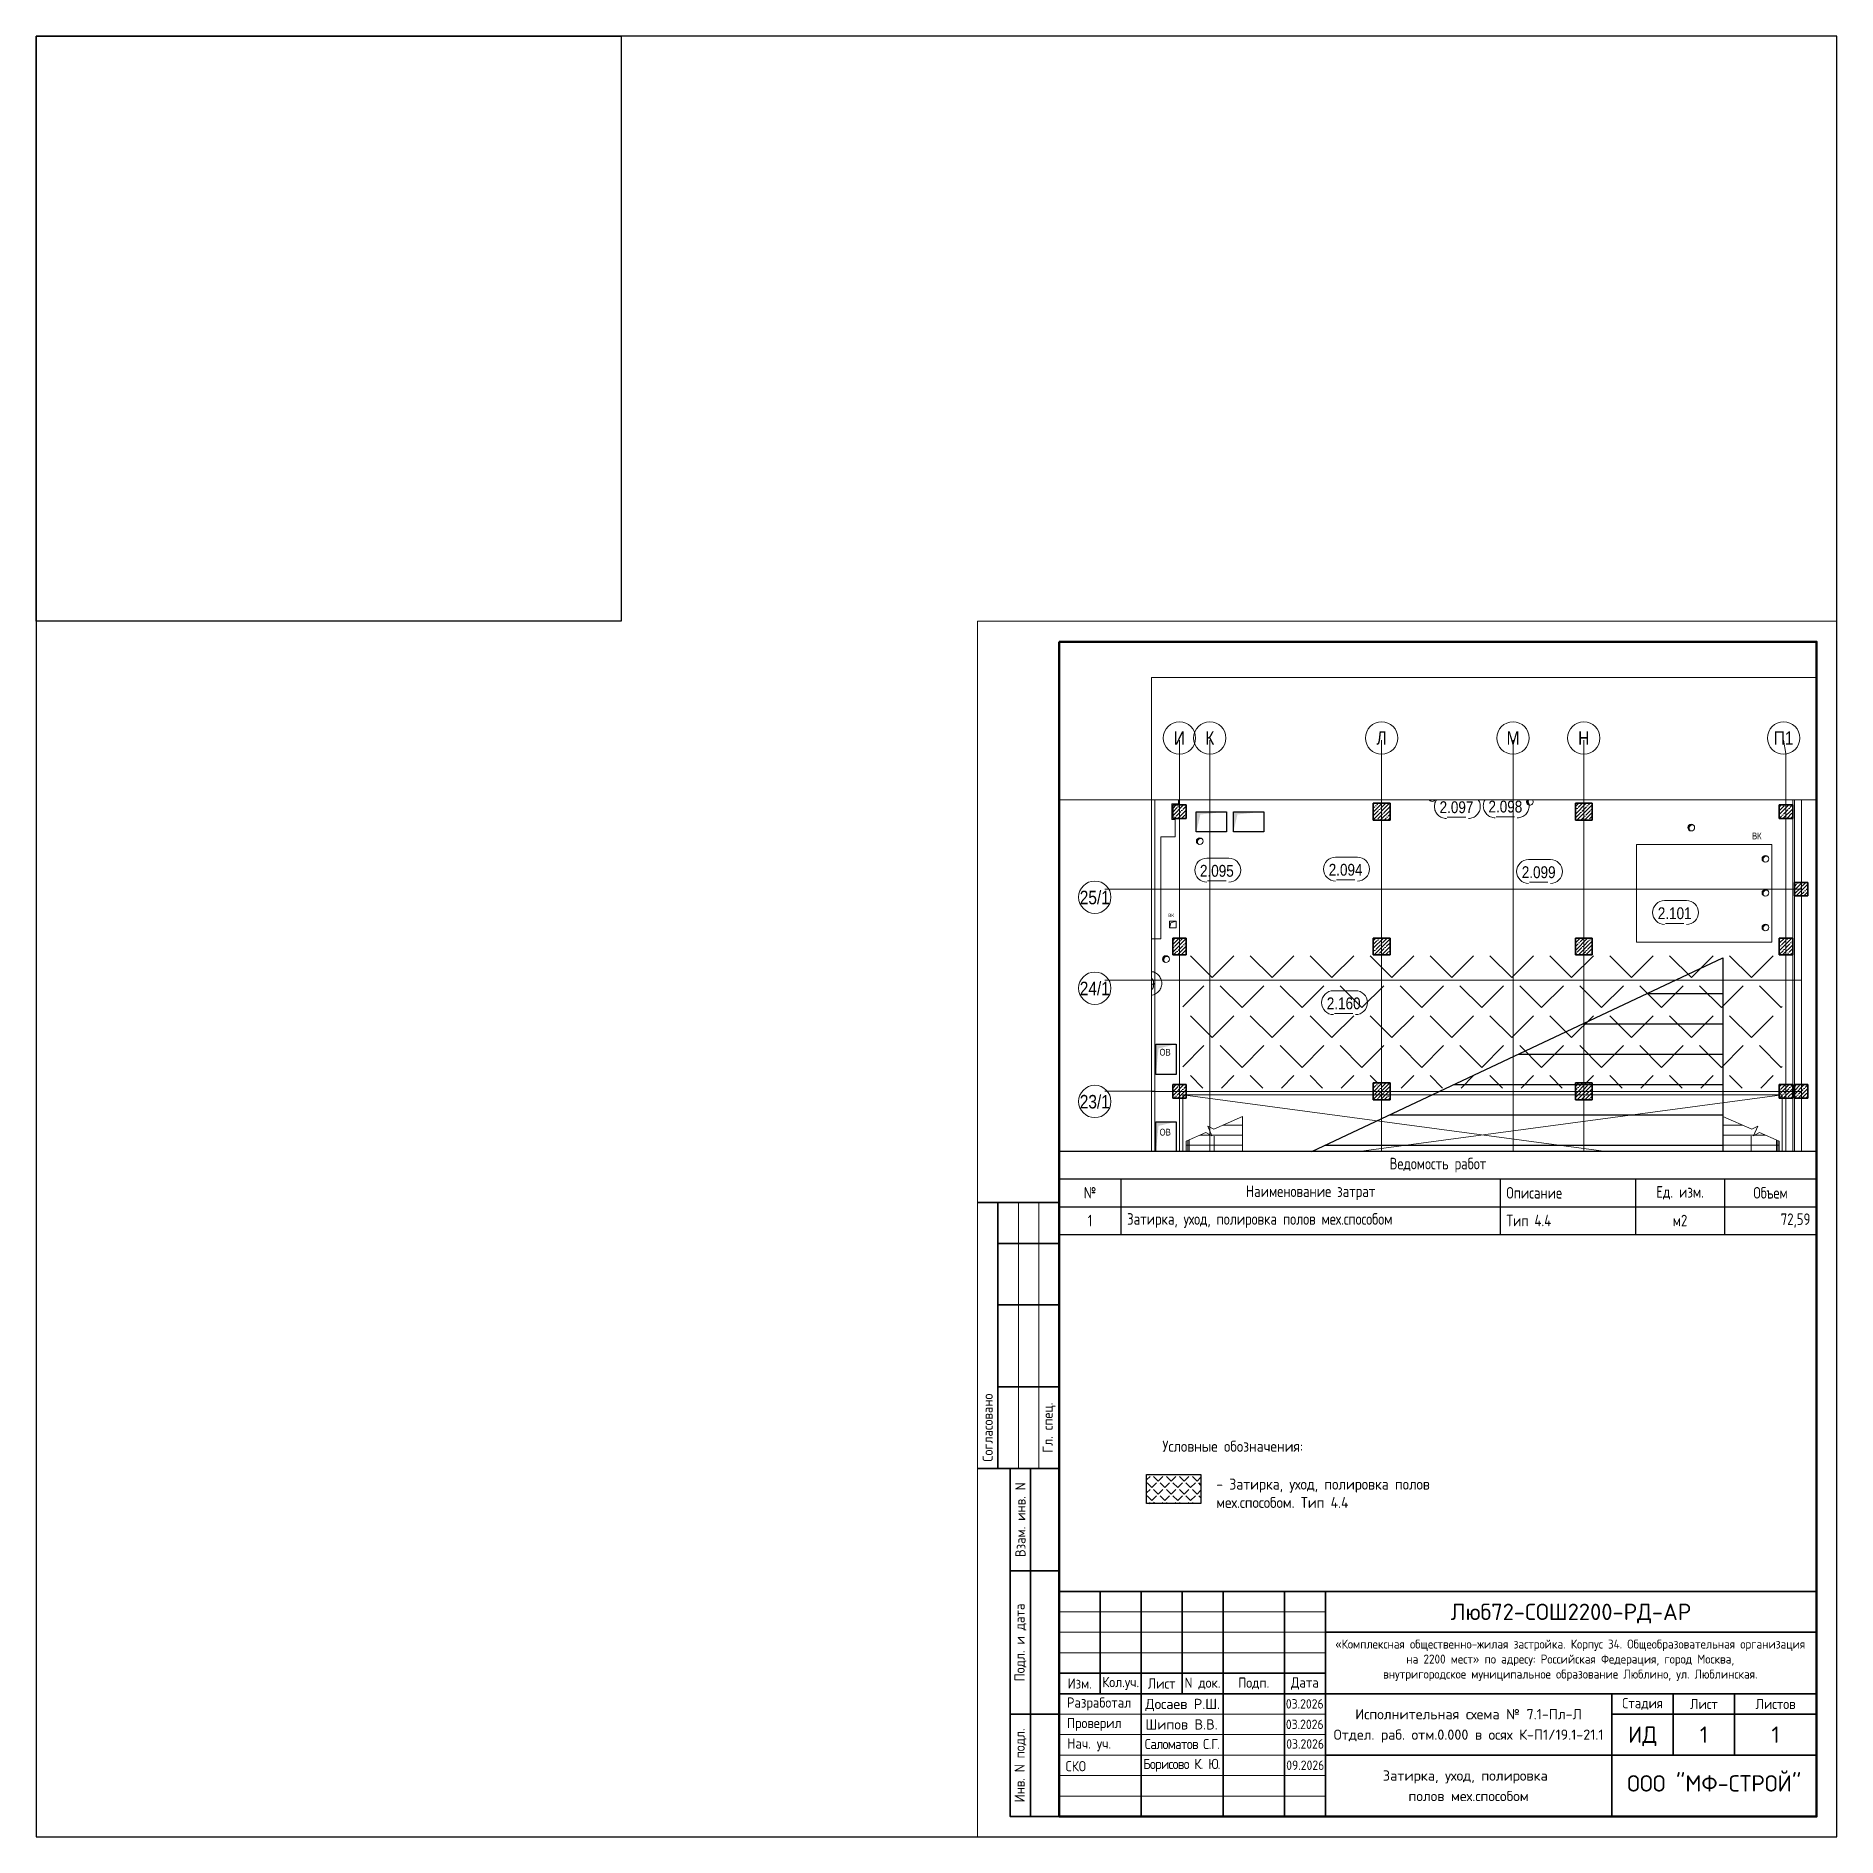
# Paper-space layout '7.1-Шл4.4' of a CAD drawing. Header units: millimetres. Extents: x -143 to 297, y 0 to 440.
# The model-space entities are those that its viewports show. They can reach past a viewport. Long polylines and large blocks are cut down to what shows.
import ezdxf
from ezdxf.enums import TextEntityAlignment as Align

# ---------------------------------------------------------------- set-up
doc = ezdxf.new("R2010")
doc.units = ezdxf.units.MM
for name, pattern in [('( Hidden )', [0.375, 0.25, -0.125]), ('CENTER2', [28.575, 19.05, -3.175, 3.175, -3.175]), ('DASHED', [19.05, 12.7, -6.35]), ('HIDDEN2', [4.7625, 3.175, -1.5875])]:
    doc.linetypes.add(name, pattern=pattern)
for name, color, linetype in [('3)пол', 250, 'Continuous'), ('5.2) СКБ 7.1', 5, 'Continuous'), ('ЛК_Открытая', 250, 'Continuous'), ('Условные обозначения', 250, 'Continuous')]:
    doc.layers.add(name, color=color, linetype=linetype)
for name, color, linetype, lineweight in [('АР_Area', 250, 'Continuous', 5), ('АР_Колонны', 250, 'Continuous', 30), ('АР_Стены ЖБ', 250, 'Continuous', 35), ('АР_Ф_ЛК', 250, 'Continuous', 5), ('АР_Штриховка', 250, 'Continuous', 0), ('ВК_Шахты', 250, 'Continuous', 9), ('ОВ_Шахты', 250, 'Continuous', 5), ('ОВ_Шахты_блок 4.1', 250, 'Continuous', 25), ('потолок _тип 1.1', 250, 'Continuous', 25), ('РД_Оси_100', 250, 'Continuous', 0)]:
    doc.layers.add(name, color=color, linetype=linetype, lineweight=lineweight)
doc.layers.add('АР_Делит', color=250, linetype='Continuous', lineweight=0, plot=False)
doc.styles.get("Standard").update_dxf_attribs({"font": 'arial.ttf'})
doc.styles.add('style1', font='ARIALN.TTF')
doc.styles.add('ккк', font='isocpeur.ttf', dxfattribs={"width": 0.85, "oblique": 15})
doc.styles.add('СПДС', font='isocpeur.ttf', dxfattribs={"width": 0.9})
pattern_1 = [(45, (-74007.1, 311187.15), (-112.2532, 112.2532), []), (45, (-73894.85, 311187.15), (-112.2532, 112.2532), [198.4375, -39.6875, 0, -39.6875])]

# ---------------------------------------------------------------- blocks, each defined once
blk = doc.blocks.new('*U134')
at = {"color": 4}
blk.add_lwpolyline([(-220, -220), (220, -220), (220, 220), (-220, 220)], close=True, dxfattribs=at)
at = {"color": 3}
blk.add_lwpolyline([(-220, 220), (-77, 220), (-77, 77), (-220, 77)], close=True, dxfattribs=at)
blk = doc.blocks.new('*U135')
at = {"color": 0, "linetype": 'ByBlock', "lineweight": -2, "transparency": 16777216}
blk.add_blockref('*U134', (0, 0), dxfattribs=at)
blk = doc.blocks.new('*U898')
at = {"lineweight": 0}
blk.add_lwpolyline([(-205, -5), (5, -5), (5, 292), (-205, 292)], close=True, dxfattribs=at)
at = {"color": 0, "linetype": 'Continuous', "lineweight": 50}
blk.add_lwpolyline([(-185, 287), (0, 287), (0, 0), (-185, 0)], close=True, dxfattribs=at)
at = {"lineweight": 35}
for points in [[(-185, 150), (-205, 150)], [(-200, 85), (-200, 150)], [(-185, 140), (-200, 140)], [(-185, 125), (-200, 125)], [(-185, 105), (-200, 105)], [(-185, 85), (-205, 85)], [(-185, 85), (-197, 85), (-197, 0), (-185, 0)], [(-192, 0), (-192, 85)], [(-185, 60), (-197, 60)], [(-175, 55), (-175, 30)], [(-165, 55), (-165, 0)], [(-155, 55), (-155, 30)], [(-145, 55), (-145, 0)], [(-130, 55), (-130, 0)], [(-120, 55), (-120, 0)], [(-120, 45), (0, 45)], [(-185, 35), (-120, 35)], [(-185, 30), (0, 30)], [(-50, 30), (-50, 0)], [(-35, 30), (-35, 15)], [(-20, 30), (-20, 15)], [(-185, 25), (-197, 25)], [(-50, 25), (0, 25)], [(-120, 15), (0, 15)]]:
    blk.add_lwpolyline(points, dxfattribs=at)
at = {"lineweight": 18}
for points in [[(-195, 85), (-195, 150)], [(-190, 85), (-190, 150)], [(-185, 50), (-120, 50)], [(-185, 45), (-120, 45)], [(-185, 40), (-120, 40)], [(-185, 25), (-120, 25)], [(-185, 20), (-120, 20)], [(-185, 15), (-120, 15)], [(-185, 10), (-120, 10)], [(-185, 5), (-120, 5)]]:
    blk.add_lwpolyline(points, dxfattribs=at)
at = {"lineweight": 35}
blk.add_lwpolyline([(-185, 0), (0, 0), (0, 55), (-185, 55)], close=True, dxfattribs=at)
at = {"lineweight": 0}
blk.add_lwpolyline([(0, -5), (5, -5), (5, 0)], dxfattribs=at)
at = {"lineweight": -2, "char_height": 2.5, "attachment_point": 5, "rotation": 90, "style": 'СПДС'}
for s, insert, width in [('Согласовано', (-202.5, 95), 19.9913), ('Гл. спец.', (-187.5, 95), 19.9913), ('Взам. инв. N', (-194.5, 72.5), 24.9913), ('Подл. и дата', (-194.5, 42.5), 34.9913), ('Инв. N подл.', (-194.5, 12.5), 24.9913)]:
    blk.add_mtext(s, dxfattribs=dict(at, insert=insert, width=width))
at = {"insert": (-119.31, 43.23), "char_height": 2.2, "attachment_point": 1, "style": 'СПДС'}
blk.add_mtext_dynamic_manual_height_columns('\\pxqc;«Комплексная общественно-жилая застройка. Корпус 34. Общеобразовательная организация на 2200 мест» по адресу: Российская Федерация, город Москва, \\Pвнутригородское муниципальное образование Люблино, ул. Люблинская.', width=118.2929, gutter_width=0, heights=[12.75], dxfattribs=at)
at = {"lineweight": -2, "char_height": 2.5, "style": 'СПДС'}
for s, insert, width, attachment_point in [('Изм.', (-180, 32.5), 10, 5), ('Кол.уч.', (-170, 32.5), 10, 5), ('Лист', (-160, 32.5), 10, 5), ('N док.', (-150, 32.5), 10, 5), ('Подп.', (-137.5, 32.5), 15, 5), ('Дата', (-125, 32.5), 10, 5), ('Разработал', (-183.15, 27.5), 17.9525, 4), ('Стадия', (-42.5, 27.5), 15, 5), ('Лист', (-27.5, 27.5), 15, 5), ('Листов', (-10, 27.5), 20, 5), ('Проверил', (-183.15, 22.5), 17.9525, 4), ('Нач. уч.', (-183.06, 17.5), 17.9525, 4), ('{\\T0.9;Саломатов С.Г.}', (-164.11, 17.71), 18.7696, 4), ('СКО', (-183.46, 12.29), 17.9525, 4), ('{\\T0.9;Борисово К. Ю.}', (-164.51, 12.5), 18.7696, 4)]:
    blk.add_mtext(s, dxfattribs=dict(at, insert=insert, width=width, attachment_point=attachment_point))
at = {"style": 'СПДС'}
for tag, height, p in [('ШИФР_ПРОЕКТА', 4, (-60, 50)), ('НАИМЕНОВАНИЕ_ОБЪЕКТА', 2.5, (-85, 25)), ('СТАДИЯ', 4, (-42.5, 20)), ('ЛИСТ_первый', 4, (-27.5, 20)), ('ЛИСТОВ', 4, (-10, 20)), ('НАИМЕНОВАНИЕ_ОБЪЕКТА2', 2.5, (-85, 20)), ('НАИМЕНОВАНИЕ_ЧЕРТЕЖА1', 2.5, (-85, 10)), ('ОРГАНИЗАЦИЯ_РАЗРАБОТЧИК1', 4, (-25, 8.09)), ('НАИМЕНОВАНИЕ_ЧЕРТЕЖА2', 2.5, (-85, 5))]:
    blk.add_attdef(tag, text='', height=height, dxfattribs=at).set_placement(p, align=Align.MIDDLE_CENTER)
for tag, p in [('РАЗРАБОТЧИК', (-163.97, 27.5)), ('РУК.ГРУППЫ', (-163.97, 22.5))]:
    blk.add_attdef(tag, text='', height=2.5, dxfattribs=at).set_placement(p, align=Align.MIDDLE_LEFT)
at = {"style": 'СПДС', "width": 0.9}
for tag, p in [('ДАТА1', (-129.65, 26.37)), ('ДАТА2', (-129.65, 21.37)), ('ДАТА3', (-129.56, 16.58)), ('ДАТА4', (-129.56, 11.38))]:
    blk.add_attdef(tag, p, '', height=2.3, dxfattribs=at)
blk = doc.blocks.new('*U136')
at = {"color": 4}
blk.add_lwpolyline([(-220, -220), (220, -220), (220, 220), (-220, 220)], close=True, dxfattribs=at)
at = {"color": 3}
blk.add_lwpolyline([(-220, 220), (-77, 220), (-77, 77), (-220, 77)], close=True, dxfattribs=at)
blk = doc.blocks.new('*U137')
at = {"color": 0, "linetype": 'ByBlock', "lineweight": -2, "transparency": 16777216}
blk.add_blockref('*U136', (0, 0), dxfattribs=at)
blk = doc.blocks.new('*T144')
at = {"linetype": 'ByBlock', "lineweight": -2, "transparency": 16777216}
for p, q in [((0, 0), (185, 0)), ((0, 0), (0, -20.29)), ((185, 0), (185, -20.29)), ((0, -6.76), (185, -6.76)), ((15.06, -6.76), (15.06, -20.29)), ((107.73, -6.76), (107.73, -20.29)), ((140.77, -6.76), (140.77, -20.29)), ((162.53, -6.76), (162.53, -20.29)), ((0, -13.53), (185, -13.53)), ((0, -20.29), (185, -20.29))]:
    blk.add_line(p, q, dxfattribs=at)
at = {"color": 0, "transparency": 16777216, "char_height": 2.8222}
for s, insert, width, attachment_point in [('{\\fГОСТ тип А|b1|i0|c0;Ведомость работ', (92.5, -3.38), 182, 5), ('{\\fГОСТ тип А|b1|i0|c0;№', (7.53, -10.14), 12.0572, 5), ('{\\fГОСТ тип А|b1|i0|c0;Наименование затрат', (61.39, -10.14), 89.6683, 5), ('{\\fГОСТ тип А|b1|i0|c0;Описание', (109.23, -10.14), 30.0489, 4), ('{\\fГОСТ тип А|b1|i0|c0;Ед. изм.', (151.65, -10.14), 18.76, 5), ('{\\fГОСТ тип А|b1|i0|c0;Объем', (173.77, -10.14), 19.4656, 5), ('{\\fГОСТ тип А|b1|i0|c0;1', (7.53, -16.91), 12.0572, 5), ('{\\fГОСТ тип А|b1|i0|c0;Затирка, уход, полировка полов мех.способом', (16.56, -16.91), 89.6683, 4), ('{\\fГОСТ тип А|b1|i0|c0;Тип 4.4', (109.23, -16.91), 30.0489, 4), ('{\\fГОСТ тип А|b1|i0|c0;м2', (151.65, -16.91), 18.76, 5), ('{\\fГОСТ тип А|b1|i0|c0;72,59', (183.5, -16.91), 19.4656, 6)]:
    blk.add_mtext(s, dxfattribs=dict(at, insert=insert, width=width, attachment_point=attachment_point))
blk = doc.blocks.new('отв диаметр 200')
at = {"layer": 'потолок _тип 1.1', "lineweight": 50}
h = blk.add_hatch(color=256, dxfattribs=at)
h.dxf.hatch_style = 1
h.paths.add_polyline_path([(46605, 91477, 0.325574), (46674, 91382, -0.823355), (46769, 91554, 0.63706)])
at = {"layer": 'ВК_Шахты'}
blk.add_circle((46705, 91477), 100, dxfattribs=at)
blk.add_arc((46739, 91458), 100, 72.1356, 230.0016, dxfattribs=at)
blk = doc.blocks.new('ЛК_открытая 1 эт 1500')
at = {"layer": 'АР_Ф_ЛК', "color": 5, "lineweight": 0}
for p, q in [((-920, 0), (-920, 2654)), ((-920, 2400), (-343, 2400)), ((-920, 2100), (338, 2100)), ((-920, 1800), (750, 1800)), ((665, 0), (665, 1956)), ((705, 0), (705, 1938)), ((750, 0), (750, 1918)), ((-920, 1500), (750, 1500)), ((-920, 1200), (750, 1200)), ((-920, 900), (750, 900)), ((-920, 600), (750, 600)), ((-920, 300), (750, 300)), ((-920, 0), (750, 0))]:
    blk.add_line(p, q, dxfattribs=at)
blk.add_lwpolyline([(750, 1918), (162, 2177), (-16, 2085), (111, 2371), (-67, 2278), (-920, 2654)], dxfattribs=at)
at = {"layer": 'АР_Ф_ЛК', "lineweight": 0}
blk.add_lwpolyline([(-85, 2071, 0, 150, 0), (-85, 1604, 0, 0, 0), (-85, 0, 0, 0, 0)], format="xyseb", dxfattribs=at)
blk = doc.blocks.new('otv')
at = {"linetype": 'Continuous'}
blk.add_lwpolyline([(0, -1), (0, 0), (1, 0), (1, -1)], close=True, dxfattribs=at)
blk.add_solid([(0, -1), (0, 0), (0.135, -0.137), (1, 0)], dxfattribs=at)
blk = doc.blocks.new('A-iden')
at = {"linetype": 'Continuous', "lineweight": 5}
blk.add_circle((0, -4), 3, dxfattribs=at)
at = {"color": 0, "linetype": 'Continuous', "lineweight": 20, "style": 'ккк', "width": 0.85}
blk.add_attdef('ID', text='', height=8, dxfattribs=at).set_placement((0.31, -3.85), align=Align.MIDDLE_CENTER)
blk = doc.blocks.new('оси_рен')
at = {"layer": 'РД_Оси_100', "color": 251, "linetype": 'CENTER2', "true_color": 0x636466}
for p, q in [((1223252.916, 222320.175), (1223252.916, 227414.666)), ((1233152.916, 222320.175), (1233152.916, 227414.666)), ((1235252.916, 222320.175), (1235252.916, 227414.666)), ((1223252.916, 135558.25), (1223252.916, 223268.25)), ((1233152.916, 190733.254), (1233152.916, 223383.079)), ((1235252.916, 190733.254), (1235252.916, 223213.25)), ((1189697.958, 207313.25), (1241712.916, 207313.25)), ((1241712.916, 204613.25), (1189697.958, 204613.25)), ((1189697.958, 201313.25), (1241712.916, 201313.25))]:
    blk.add_line(p, q, dxfattribs=at)
for points in [[(1224152.916, 222320.175), (1224152.916, 227414.666)], [(1229252.916, 227414.666), (1229252.916, 222320.175)], [(1241182.916, 227414.666), (1241252.916, 227014.666), (1241252.916, 222320.175)], [(1224152.916, 135913.25), (1224152.916, 223268.25)], [(1229252.916, 223268.25), (1229252.916, 190733.254)], [(1241252.916, 223213.25), (1241252.916, 181613.25)], [(1241712.916, 190813.25), (1241712.916, 223213.25)]]:
    blk.add_lwpolyline(points, dxfattribs=at)
at = {"layer": 'РД_Оси_100', "color": 251, "true_color": 0x636466}
ref = blk.add_blockref('A-iden', (1223252.916, 228114.666), dxfattribs=dict(at, xscale=160, yscale=160))
ref.add_attrib('ID', 'И', dxfattribs={"layer": '0', "linetype": 'Continuous', "height": 400, "style": 'style1'}).set_placement((1223252.916, 227474.666), align=Align.MIDDLE)
ref = blk.add_blockref('A-iden', (1224152.916, 228114.666), dxfattribs=dict(at, xscale=160, yscale=160))
ref.add_attrib('ID', 'К', dxfattribs={"layer": '0', "linetype": 'Continuous', "height": 400, "style": 'style1'}).set_placement((1224152.916, 227474.666), align=Align.MIDDLE)
ref = blk.add_blockref('A-iden', (1229252.916, 228114.666), dxfattribs=dict(at, xscale=160, yscale=160))
ref.add_attrib('ID', 'Л', dxfattribs={"layer": '0', "linetype": 'Continuous', "height": 400, "style": 'style1'}).set_placement((1229252.916, 227474.666), align=Align.MIDDLE)
ref = blk.add_blockref('A-iden', (1233152.916, 228114.666), dxfattribs=dict(at, xscale=160, yscale=160))
ref.add_attrib('ID', 'М', dxfattribs={"layer": '0', "linetype": 'Continuous', "height": 400, "style": 'style1'}).set_placement((1233152.916, 227474.666), align=Align.MIDDLE)
ref = blk.add_blockref('A-iden', (1235252.916, 228114.666), dxfattribs=dict(at, xscale=160, yscale=160))
ref.add_attrib('ID', 'Н', dxfattribs={"layer": '0', "linetype": 'Continuous', "height": 400, "style": 'style1'}).set_placement((1235252.916, 227474.666), align=Align.MIDDLE)
ref = blk.add_blockref('A-iden', (1241182.916, 228114.666), dxfattribs=dict(at, xscale=160, yscale=160))
ref.add_attrib('ID', 'П1', dxfattribs={"layer": '0', "linetype": 'Continuous', "height": 400, "style": 'style1'}).set_placement((1241182.916, 227474.666), align=Align.MIDDLE)
ref = blk.add_blockref('A-iden', (1189397.958, 207713.25), dxfattribs=dict(at, xscale=160, yscale=160))
ref.add_attrib('ID', '25/1', dxfattribs={"layer": '0', "linetype": 'Continuous', "height": 400, "style": 'style1'}).set_placement((1189397.958, 207073.25), align=Align.MIDDLE)
ref = blk.add_blockref('A-iden', (1189397.958, 205013.25), dxfattribs=dict(at, xscale=160, yscale=160))
ref.add_attrib('ID', '24/1', dxfattribs={"layer": '0', "linetype": 'Continuous', "height": 400, "style": 'style1'}).set_placement((1189397.958, 204373.25), align=Align.MIDDLE)
ref = blk.add_blockref('A-iden', (1189397.958, 201652.398), dxfattribs=dict(at, xscale=160, yscale=160))
ref.add_attrib('ID', '23/1', dxfattribs={"layer": '0', "linetype": 'Continuous', "height": 400, "style": 'style1'}).set_placement((1189397.958, 201012.398), align=Align.MIDDLE)
blk = doc.blocks.new('MOK-МаркаПом_овал_ареал')
for p, q in [((-2.99, 3.76), (3.52, 3.76)), ((-2.75, -3), (2.75, -3))]:
    blk.add_line(p, q)
for centre, radius, start, end in [((-2.99, 0.21), 3.55, 90, 270), ((-7.41, 0), 7.16, 0, 0.001), ((3.52, 0.21), 3.55, 270, 90)]:
    blk.add_arc(centre, radius, start, end)
at = {"color": 0, "style": 'style1'}
blk.add_attdef('АР-ПОМЕЩЕНИЕ:НОМЕР', text='', height=3, dxfattribs=at).set_placement((0.26, 0), align=Align.MIDDLE)

msp = doc.modelspace()

# ---------------------------------------------------------------- hatches: boundary and pattern name
at = {"layer": '5.2) СКБ 7.1'}
h = msp.add_hatch(dxfattribs=at)
h.set_pattern_fill('ANGLE', color=5, scale=180, angle=45)
h.set_pattern_definition([(45, (0, 0), (-889.0454, 889.0454), [914.4, -342.9]), (135, (0, 0), (-889.0454, -889.0454), [914.4, -342.9])])
h.paths.add_polyline_path([(45370, 247076.987), (45370, 247826.988), (45280, 247826.988), (45280, 247976.991), (39730, 247976.99), (39730, 247826.988), (39230, 247826.988), (39230, 247976.99), (33730, 247976.989), (33730, 247826.988), (33230, 247826.988), (33230, 247976.989), (27680, 247976.988), (27680, 247826.988), (27580, 247826.988), (27580, 243976.988), (27680, 243976.988), (27680, 243876.988), (33230, 243876.988), (33230, 244026.987), (33730, 244026.987), (33730, 243876.988), (36129.998, 243876.988), (36829.998, 243876.988), (39230, 243876.988), (39230, 244026.987), (39730, 244026.987), (39730, 243876.988), (45280, 243876.988), (45280, 243976.988), (45370, 243976.988), (45370, 245976.987)])
at = {"layer": 'АР_Штриховка', "linetype": 'Continuous'}
h = msp.add_hatch(dxfattribs=at)
h.set_pattern_fill('ANSI35', color=256, scale=25, style=0)
h.set_pattern_definition(pattern_1)
h.paths.add_polyline_path([(27280, 251876.988), (27680, 251876.988), (27680, 252276.988), (27280, 252276.988)], flags=0)
h = msp.add_hatch(dxfattribs=at)
h.set_pattern_fill('ANSI35', color=256, scale=25, style=0)
h.set_pattern_definition(pattern_1)
h.paths.add_polyline_path([(33230, 251826.988), (33730, 251826.988), (33730, 252326.988), (33230, 252326.988)], flags=0)
h = msp.add_hatch(dxfattribs=at)
h.set_pattern_fill('ANSI35', color=256, scale=25, style=0)
h.set_pattern_definition(pattern_1)
h.paths.add_polyline_path([(39230, 251826.988), (39730, 251826.988), (39730, 252326.988), (39230, 252326.988)], flags=0)
h = msp.add_hatch(dxfattribs=at)
h.set_pattern_fill('ANSI35', color=256, scale=25, style=0)
h.set_pattern_definition(pattern_1)
h.paths.add_polyline_path([(45280, 251876.988), (45680, 251876.988), (45680, 252276.988), (45280, 252276.988)], flags=0)
h = msp.add_hatch(dxfattribs=at)
h.set_pattern_fill('ANSI35', color=256, scale=25, style=0)
h.set_pattern_definition(pattern_1)
h.paths.add_polyline_path([(45730.15, 249576.988), (46130.15, 249576.988), (46130.15, 249976.988), (45730.15, 249976.988)], flags=0)
h = msp.add_hatch(dxfattribs=at)
h.set_pattern_fill('ANSI35', color=256, scale=25, style=0)
h.set_pattern_definition(pattern_1)
h.paths.add_polyline_path([(27280, 247826.988), (27680, 247826.988), (27680, 248326.988), (27280, 248326.988)], flags=0)
h = msp.add_hatch(dxfattribs=at)
h.set_pattern_fill('ANSI35', color=256, scale=25, style=0)
h.set_pattern_definition(pattern_1)
h.paths.add_polyline_path([(33230, 247826.988), (33730, 247826.988), (33730, 248326.988), (33230, 248326.988)], flags=0)
h = msp.add_hatch(dxfattribs=at)
h.set_pattern_fill('ANSI35', color=256, scale=25, style=0)
h.set_pattern_definition(pattern_1)
h.paths.add_polyline_path([(39230, 247826.988), (39730, 247826.988), (39730, 248326.988), (39230, 248326.988)], flags=0)
h = msp.add_hatch(dxfattribs=at)
h.set_pattern_fill('ANSI35', color=256, scale=25, style=0)
h.set_pattern_definition(pattern_1)
h.paths.add_polyline_path([(45280, 247826.988), (45680, 247826.988), (45680, 248326.988), (45280, 248326.988)], flags=0)
h = msp.add_hatch(dxfattribs=at)
h.set_pattern_fill('ANSI35', color=256, scale=25, style=0)
h.set_pattern_definition(pattern_1)
h.paths.add_polyline_path([(27280, 243576.988), (27680, 243576.988), (27680, 243976.988), (27280, 243976.988)], flags=0)
h = msp.add_hatch(dxfattribs=at)
h.set_pattern_fill('ANSI35', color=256, scale=25, style=0)
h.set_pattern_definition(pattern_1)
h.paths.add_polyline_path([(33230, 243526.987), (33730, 243526.987), (33730, 244026.987), (33230, 244026.987)], flags=0)
h = msp.add_hatch(dxfattribs=at)
h.set_pattern_fill('ANSI35', color=256, scale=25, style=0)
h.set_pattern_definition(pattern_1)
h.paths.add_polyline_path([(39230, 243526.987), (39730, 243526.987), (39730, 244026.987), (39230, 244026.987)], flags=0)
h = msp.add_hatch(dxfattribs=at)
h.set_pattern_fill('ANSI35', color=256, scale=25, style=0)
h.set_pattern_definition(pattern_1)
h.paths.add_polyline_path([(45280, 243576.988), (45680, 243576.988), (45680, 243976.988), (45280, 243976.988)], flags=0)
h = msp.add_hatch(dxfattribs=at)
h.set_pattern_fill('ANSI35', color=256, scale=25, style=0)
h.set_pattern_definition(pattern_1)
h.paths.add_polyline_path([(45730.15, 243576.988), (46130.15, 243576.988), (46130.15, 243976.988), (45730.15, 243976.988)], flags=0)

# ---------------------------------------------------------------- linework, layer by layer
at = {"linetype": '( Hidden )', "lineweight": 0}
msp.add_lwpolyline([(27380, 248626.988), (27180.001, 248626.988), (27180.001, 248826.988), (27380, 248826.988)], close=True, dxfattribs=at)
msp.add_lwpolyline([(27180.001, 248626.988), (27224.969, 248774.268), (27380, 248826.988)], dxfattribs=at)
at = {"layer": 'АР_Делит', "linetype": 'DASHED', "lineweight": 0, "ltscale": 0.3}
for points in [[(27449.146, 253246.133), (24310.854, 253246.133), (24310.854, 248306.988), (26930, 248306.988), (26930, 251327.842), (27349.146, 251327.842), (27349.146, 251846.133), (27249.146, 251846.133), (27249.146, 252308.067), (27449.146, 252307.067)], [(41040.336, 251108.229), (45060, 251108.192), (45060, 248207.591), (41040.336, 248207.627)]]:
    msp.add_lwpolyline(points, close=True, dxfattribs=at)
at = {"layer": 'АР_Делит', "linetype": 'DASHED', "lineweight": 0}
msp.add_lwpolyline([(27580, 241296.987), (45370, 241296.987), (45370, 243676.988), (27580, 243676.988)], close=True, dxfattribs=at)
for points in [[(45370, 243676.988), (27580, 241296.987)], [(27580, 243676.988), (45370, 241296.987)]]:
    msp.add_lwpolyline(points, dxfattribs=at)
at = {"layer": 'АР_Колонны', "linetype": 'HIDDEN2'}
for p, q in [((27280, 252276.988), (27680, 252276.988)), ((27280, 251876.988), (27280, 252276.988)), ((27680, 252276.988), (27680, 251876.988)), ((33230, 252326.988), (33730, 252326.988)), ((33230, 251826.988), (33230, 252326.988)), ((33730, 252326.988), (33730, 251826.988)), ((39230, 252326.988), (39730, 252326.988)), ((39230, 251826.988), (39230, 252326.988)), ((39730, 252326.988), (39730, 251826.988)), ((45280, 252276.988), (45680, 252276.988)), ((45280, 251876.988), (45280, 252276.988)), ((45680, 252276.988), (45680, 251876.988)), ((27680, 251876.988), (27280, 251876.988)), ((33730, 251826.988), (33230, 251826.988)), ((39730, 251826.988), (39230, 251826.988)), ((45680, 251876.988), (45280, 251876.988)), ((45730.15, 249976.988), (46130.15, 249976.988)), ((45730.15, 249576.988), (45730.15, 249976.988)), ((46130.15, 249976.988), (46130.15, 249576.988)), ((46130.15, 249576.988), (45730.15, 249576.988)), ((27280, 248326.988), (27680, 248326.988)), ((27280, 247826.988), (27280, 248326.988)), ((27680, 248326.988), (27680, 247826.988)), ((33230, 248326.988), (33730, 248326.988)), ((33230, 247826.988), (33230, 248326.988)), ((33730, 248326.988), (33730, 247826.988)), ((39230, 248326.988), (39730, 248326.988)), ((39230, 247826.988), (39230, 248326.988)), ((39730, 248326.988), (39730, 247826.988)), ((45280, 248326.988), (45680, 248326.988)), ((45280, 247826.988), (45280, 248326.988)), ((45680, 248326.988), (45680, 247826.988)), ((27680, 247826.988), (27280, 247826.988)), ((33730, 247826.988), (33230, 247826.988)), ((39730, 247826.988), (39230, 247826.988)), ((45680, 247826.988), (45280, 247826.988)), ((27280, 243976.988), (27680, 243976.988)), ((27280, 243576.988), (27280, 243976.988)), ((27680, 243976.988), (27680, 243576.988)), ((33230, 244026.987), (33730, 244026.987)), ((33230, 243526.987), (33230, 244026.987)), ((33730, 244026.987), (33730, 243526.987)), ((39230, 244026.987), (39730, 244026.987)), ((39230, 243526.987), (39230, 244026.987)), ((39730, 244026.987), (39730, 243526.987)), ((45280, 243976.988), (45680, 243976.988)), ((45280, 243576.988), (45280, 243976.988)), ((45680, 243976.988), (45680, 243576.988)), ((45730.15, 243976.988), (46130.15, 243976.988)), ((45730.15, 243576.988), (45730.15, 243976.988)), ((46130.15, 243976.988), (46130.15, 243576.988)), ((27680, 243576.988), (27280, 243576.988)), ((33730, 243526.987), (33230, 243526.987)), ((39730, 243526.987), (39230, 243526.987)), ((45680, 243576.988), (45280, 243576.988)), ((46130.15, 243576.988), (45730.15, 243576.988))]:
    msp.add_line(p, q, dxfattribs=at)
at = {"layer": 'АР_Колонны', "linetype": 'Continuous'}
for p, q in [((27680, 252276.988), (27280, 252276.988)), ((27280, 252276.988), (27280, 251876.988)), ((27680, 252276.988), (27280, 252276.988)), ((27280, 252276.988), (27280, 251876.988)), ((27680, 251876.988), (27680, 252276.988)), ((27680, 251876.988), (27680, 252276.988)), ((33730, 252326.988), (33230, 252326.988)), ((33230, 252326.988), (33230, 251826.988)), ((33730, 252326.988), (33230, 252326.988)), ((33230, 252326.988), (33230, 251826.988)), ((33730, 251826.988), (33730, 252326.988)), ((33730, 251826.988), (33730, 252326.988)), ((39730, 252326.988), (39230, 252326.988)), ((39230, 252326.988), (39230, 251826.988)), ((39730, 252326.988), (39230, 252326.988)), ((39230, 252326.988), (39230, 251826.988)), ((39730, 251826.988), (39730, 252326.988)), ((39730, 251826.988), (39730, 252326.988)), ((45680, 252276.988), (45280, 252276.988)), ((45280, 252276.988), (45280, 251876.988)), ((45680, 252276.988), (45280, 252276.988)), ((45280, 252276.988), (45280, 251876.988)), ((45680, 251876.988), (45680, 252276.988)), ((45680, 251876.988), (45680, 252276.988)), ((27280, 251876.988), (27680, 251876.988)), ((27280, 251876.988), (27680, 251876.988)), ((33230, 251826.988), (33730, 251826.988)), ((33230, 251826.988), (33730, 251826.988)), ((39230, 251826.988), (39730, 251826.988)), ((39230, 251826.988), (39730, 251826.988)), ((45280, 251876.988), (45680, 251876.988)), ((45280, 251876.988), (45680, 251876.988)), ((46130.15, 249976.988), (45730.15, 249976.988)), ((45730.15, 249976.988), (45730.15, 249576.988)), ((46130.15, 249976.988), (45730.15, 249976.988)), ((45730.15, 249976.988), (45730.15, 249576.988)), ((46130.15, 249576.988), (46130.15, 249976.988)), ((46130.15, 249576.988), (46130.15, 249976.988)), ((45730.15, 249576.988), (46130.15, 249576.988)), ((45730.15, 249576.988), (46130.15, 249576.988)), ((27680, 248326.988), (27280, 248326.988)), ((27280, 248326.988), (27280, 247826.988)), ((27680, 248326.988), (27280, 248326.988)), ((27280, 248326.988), (27280, 247826.988)), ((27680, 247826.988), (27680, 248326.988)), ((27680, 247826.988), (27680, 248326.988)), ((33730, 248326.988), (33230, 248326.988)), ((33230, 248326.988), (33230, 247826.988)), ((33730, 248326.988), (33230, 248326.988)), ((33230, 248326.988), (33230, 247826.988)), ((33730, 247826.988), (33730, 248326.988)), ((33730, 247826.988), (33730, 248326.988)), ((39730, 248326.988), (39230, 248326.988)), ((39230, 248326.988), (39230, 247826.988)), ((39730, 248326.988), (39230, 248326.988)), ((39230, 248326.988), (39230, 247826.988)), ((39730, 247826.988), (39730, 248326.988)), ((39730, 247826.988), (39730, 248326.988)), ((45680, 248326.988), (45280, 248326.988)), ((45280, 248326.988), (45280, 247826.988)), ((45680, 248326.988), (45280, 248326.988)), ((45280, 248326.988), (45280, 247826.988)), ((45680, 247826.988), (45680, 248326.988)), ((45680, 247826.988), (45680, 248326.988)), ((27280, 247826.988), (27680, 247826.988)), ((27280, 247826.988), (27680, 247826.988)), ((33230, 247826.988), (33730, 247826.988)), ((33230, 247826.988), (33730, 247826.988)), ((39230, 247826.988), (39730, 247826.988)), ((39230, 247826.988), (39730, 247826.988)), ((45280, 247826.988), (45680, 247826.988)), ((45280, 247826.988), (45680, 247826.988)), ((27680, 243976.988), (27280, 243976.988)), ((27280, 243976.988), (27280, 243576.988)), ((27680, 243976.988), (27280, 243976.988)), ((27280, 243976.988), (27280, 243576.988)), ((27680, 243576.988), (27680, 243976.988)), ((27680, 243576.988), (27680, 243976.988)), ((33730, 244026.987), (33230, 244026.987)), ((33230, 244026.987), (33230, 243526.987)), ((33730, 244026.987), (33230, 244026.987)), ((33230, 244026.987), (33230, 243526.987)), ((33730, 243526.987), (33730, 244026.987)), ((33730, 243526.987), (33730, 244026.987)), ((39730, 244026.987), (39230, 244026.987)), ((39230, 244026.987), (39230, 243526.987)), ((39730, 244026.987), (39230, 244026.987)), ((39230, 244026.987), (39230, 243526.987)), ((39730, 243526.987), (39730, 244026.987)), ((39730, 243526.987), (39730, 244026.987)), ((45680, 243976.988), (45280, 243976.988)), ((45280, 243976.988), (45280, 243576.988)), ((45680, 243976.988), (45280, 243976.988)), ((45280, 243976.988), (45280, 243576.988)), ((45680, 243576.988), (45680, 243976.988)), ((45680, 243576.988), (45680, 243976.988)), ((46130.15, 243976.988), (45730.15, 243976.988)), ((45730.15, 243976.988), (45730.15, 243576.988)), ((46130.15, 243976.988), (45730.15, 243976.988)), ((45730.15, 243976.988), (45730.15, 243576.988)), ((46130.15, 243576.988), (46130.15, 243976.988)), ((46130.15, 243576.988), (46130.15, 243976.988)), ((27280, 243576.988), (27680, 243576.988)), ((27280, 243576.988), (27680, 243576.988)), ((33230, 243526.987), (33730, 243526.987)), ((33230, 243526.987), (33730, 243526.987)), ((39230, 243526.987), (39730, 243526.987)), ((39230, 243526.987), (39730, 243526.987)), ((45280, 243576.988), (45680, 243576.988)), ((45280, 243576.988), (45680, 243576.988)), ((45730.15, 243576.988), (46130.15, 243576.988)), ((45730.15, 243576.988), (46130.15, 243576.988))]:
    msp.add_line(p, q, dxfattribs=at)
at = {"layer": 'АР_Колонны', "color": 7, "lineweight": 9}
msp.add_lwpolyline([(45730.224, 265476.988), (45730.376, 233451.991), (45680.152, 233451.991), (45680, 265476.988)], close=True, dxfattribs=at)
at = {"layer": 'АР_Стены ЖБ', "linetype": 'Continuous'}
for p, q in [((27680, 252276.988), (27280, 252276.988)), ((27280, 252276.988), (27280, 251876.988)), ((27680, 251876.988), (27680, 252276.988)), ((33730, 252326.988), (33230, 252326.988)), ((33230, 252326.988), (33230, 251826.988)), ((33730, 251826.988), (33730, 252326.988)), ((39730, 252326.988), (39230, 252326.988)), ((39230, 252326.988), (39230, 251826.988)), ((39730, 251826.988), (39730, 252326.988)), ((45680, 252276.988), (45280, 252276.988)), ((45280, 252276.988), (45280, 251876.988)), ((45680, 251876.988), (45680, 252276.988)), ((27280, 251876.988), (27680, 251876.988)), ((33230, 251826.988), (33730, 251826.988)), ((39230, 251826.988), (39730, 251826.988)), ((45280, 251876.988), (45680, 251876.988)), ((46130.15, 249976.988), (45730.15, 249976.988)), ((45730.15, 249976.988), (45730.15, 249576.988)), ((46130.15, 249576.988), (46130.15, 249976.988)), ((45730.15, 249576.988), (46130.15, 249576.988)), ((27680, 248326.988), (27280, 248326.988)), ((27280, 248326.988), (27280, 247826.988)), ((27680, 247826.988), (27680, 248326.988)), ((33730, 248326.988), (33230, 248326.988)), ((33230, 248326.988), (33230, 247826.988)), ((33730, 247826.988), (33730, 248326.988)), ((39730, 248326.988), (39230, 248326.988)), ((39230, 248326.988), (39230, 247826.988)), ((39730, 247826.988), (39730, 248326.988)), ((45680, 248326.988), (45280, 248326.988)), ((45280, 248326.988), (45280, 247826.988)), ((45680, 247826.988), (45680, 248326.988)), ((27280, 247826.988), (27680, 247826.988)), ((33230, 247826.988), (33730, 247826.988)), ((39230, 247826.988), (39730, 247826.988)), ((45280, 247826.988), (45680, 247826.988)), ((27680, 243976.988), (27280, 243976.988)), ((27280, 243976.988), (27280, 243576.988)), ((27680, 243576.988), (27680, 243976.988)), ((33730, 244026.987), (33230, 244026.987)), ((33230, 244026.987), (33230, 243526.987)), ((33730, 243526.987), (33730, 244026.987)), ((39730, 244026.987), (39230, 244026.987)), ((39230, 244026.987), (39230, 243526.987)), ((39730, 243526.987), (39730, 244026.987)), ((45680, 243976.988), (45280, 243976.988)), ((45280, 243976.988), (45280, 243576.988)), ((45680, 243576.988), (45680, 243976.988)), ((46130.15, 243976.988), (45730.15, 243976.988)), ((45730.15, 243976.988), (45730.15, 243576.988)), ((46130.15, 243576.988), (46130.15, 243976.988)), ((27280, 243576.988), (27680, 243576.988)), ((33230, 243526.987), (33730, 243526.987)), ((39230, 243526.987), (39730, 243526.987)), ((45280, 243576.988), (45680, 243576.988)), ((45730.15, 243576.988), (46130.15, 243576.988))]:
    msp.add_line(p, q, dxfattribs=at)
at = {"layer": 'ЛК_Открытая'}
for p, q in [((29350, 241024.1), (43610, 247742.293)), ((43610, 247742.293), (43610, 240376.988)), ((41348.788, 246676.988), (43610, 246676.988)), ((39438.453, 245776.988), (43610, 245776.988)), ((37528.118, 244876.988), (43610, 244876.988)), ((35617.783, 243976.988), (43610, 243976.988)), ((33707.448, 243076.988), (43610, 243076.988)), ((31797.113, 242176.988), (43610, 242176.988))]:
    msp.add_line(p, q, dxfattribs=at)

# ---------------------------------------------------------------- block references
msp.add_blockref('оси_рен', (-1195772.915, 42463.738))
at = {"layer": 'АР_Area', "color": 250, "linetype": 'Continuous', "lineweight": 25}
ref = msp.add_blockref('MOK-МаркаПом_овал_ареал', (35701.975, 252210.377), dxfattribs=dict(at, xscale=100, yscale=100, zscale=100))
ref.add_attrib('АР-ПОМЕЩЕНИЕ:НОМЕР', '2.097', dxfattribs={"layer": '0', "color": 0, "height": 350, "style": 'style1'}).set_placement((35701.975, 252210.377), align=Align.MIDDLE)
ref = msp.add_blockref('MOK-МаркаПом_овал_ареал', (37152.494, 252228.963), dxfattribs=dict(at, xscale=100, yscale=100, zscale=100))
ref.add_attrib('АР-ПОМЕЩЕНИЕ:НОМЕР', '2.098', dxfattribs={"layer": '0', "color": 0, "height": 350, "style": 'style1'}).set_placement((37152.494, 252228.963), align=Align.MIDDLE)
ref = msp.add_blockref('MOK-МаркаПом_овал_ареал', (28590.35, 250322.669), dxfattribs=dict(at, xscale=100, yscale=100, zscale=100))
ref.add_attrib('АР-ПОМЕЩЕНИЕ:НОМЕР', '2.095', dxfattribs={"layer": '0', "color": 0, "height": 350, "style": 'style1'}).set_placement((28590.35, 250322.669), align=Align.MIDDLE)
ref = msp.add_blockref('MOK-МаркаПом_овал_ареал', (32411.488, 250354.169), dxfattribs=dict(at, xscale=100, yscale=100, zscale=100))
ref.add_attrib('АР-ПОМЕЩЕНИЕ:НОМЕР', '2.094', dxfattribs={"layer": '0', "color": 0, "height": 350, "style": 'style1'}).set_placement((32411.488, 250354.169), align=Align.MIDDLE)
ref = msp.add_blockref('MOK-МаркаПом_овал_ареал', (38141.148, 250281.815), dxfattribs=dict(at, xscale=100, yscale=100, zscale=100))
ref.add_attrib('АР-ПОМЕЩЕНИЕ:НОМЕР', '2.099', dxfattribs={"layer": '0', "color": 0, "height": 350, "style": 'style1'}).set_placement((38141.148, 250281.815), align=Align.MIDDLE)
ref = msp.add_blockref('MOK-МаркаПом_овал_ареал', (42177.874, 249064.096), dxfattribs=dict(at, xscale=100, yscale=100, zscale=100))
ref.add_attrib('АР-ПОМЕЩЕНИЕ:НОМЕР', '2.101', dxfattribs={"layer": '0', "color": 0, "height": 350, "style": 'style1'}).set_placement((42177.874, 249064.096), align=Align.MIDDLE)
ref = msp.add_blockref('MOK-МаркаПом_овал_ареал', (26248.029, 246960.957), dxfattribs=dict(at, xscale=100, yscale=100, zscale=100))
ref.add_attrib('АР-ПОМЕЩЕНИЕ:НОМЕР', '2.089', dxfattribs={"layer": '0', "color": 0, "height": 350, "style": 'style1'}).set_placement((26248.029, 246960.957), align=Align.MIDDLE)
ref = msp.add_blockref('MOK-МаркаПом_овал_ареал', (32354.06, 246389.268), dxfattribs=dict(at, xscale=100, yscale=100, zscale=100))
ref.add_attrib('АР-ПОМЕЩЕНИЕ:НОМЕР', '2.160', dxfattribs={"layer": '0', "color": 0, "height": 350, "style": 'style1'}).set_placement((32354.06, 246389.268), align=Align.MIDDLE)
at = {"layer": 'ВК_Шахты'}
for p in [(-11726.151, 161005.952), (-8825.511, 160894.201), (-18622.154, 159724.768), (-4035.154, 160127.878), (-20245.158, 159244.748), (-1835.154, 159201.693), (-20245.528, 158274.766), (-1835.154, 158193.732), (-20245.528, 157384.768), (-1835.154, 157165.015), (-19624.921, 156226.345)]:
    msp.add_blockref('отв диаметр 200', p, dxfattribs=at)
at = {"layer": 'ЛК_Открытая', "xscale": -1}
msp.add_blockref('ЛК_открытая 1 эт 1500', (28430, 240376.988), dxfattribs=at)
at = {"layer": 'ЛК_Открытая'}
msp.add_blockref('ЛК_открытая 1 эт 1500', (44530, 240376.988), dxfattribs=at)
at = {"layer": 'ОВ_Шахты_блок 4.1', "color": 1}
for p, xscale, yscale in [((27980, 252076.988), 900, 600), ((29080, 252076.988), 900, 600), ((26780, 245176.988), 600, 900), ((26780, 242876.988), 600, 900)]:
    msp.add_blockref('otv', p, dxfattribs=dict(at, xscale=xscale, yscale=yscale))

# ---------------------------------------------------------------- texts
at = {"layer": 'ВК_Шахты', "attachment_point": 5, "style": 'style1'}
for insert, char_height, width in [((44614.867, 251356.988), 200, 500), ((27233.605, 248998.275), 100, 400)]:
    msp.add_mtext('ВК', dxfattribs=dict(at, insert=insert, char_height=char_height, width=width))
at = {"layer": 'ОВ_Шахты', "char_height": 200, "width": 600.51575, "attachment_point": 5, "style": 'style1'}
for insert in [(27052.811, 244937.674), (27056.172, 242565.502)]:
    msp.add_mtext('ОВ', dxfattribs=dict(at, insert=insert))

psp = doc.layouts.new('7.1-Шл4.4')

# ---------------------------------------------------------------- hatches: boundary and pattern name
at = {"layer": '3)пол'}
h = psp.add_hatch(dxfattribs=at)
h.set_pattern_fill('ANGLE', color=5, scale=0.32, angle=45)
h.set_pattern_definition([(45, (0, 0), (-1.580525, 1.580525), [1.6256, -0.6096]), (135, (0, 0), (-1.580525, -1.580525), [1.6256, -0.6096])])
h.paths.add_polyline_path([(128.32, 88.55), (141.61, 88.55), (141.61, 81.48), (128.32, 81.48)])

# ---------------------------------------------------------------- linework, layer by layer
psp.add_lwpolyline([(128.32, 88.55), (141.61, 88.55), (141.61, 81.48), (128.32, 81.48)], close=True)

# ---------------------------------------------------------------- block references
for name, p in [('*U135', (77, 220)), ('*U137', (77, 220)), ('*T144', (107, 167.52))]:
    psp.add_blockref(name, p)
psp.add_blockref('*U898', (292, 5)).add_auto_attribs({'СТАДИЯ': 'ИД', 'ЛИСТ_первый': '1', 'ЛИСТОВ': '1', 'ШИФР_ПРОЕКТА': 'Люб72-СОШ2200-РД-АР', 'НАИМЕНОВАНИЕ_ОБЪЕКТА': 'Исполнительная схема № 7.1-Пл-Л', 'НАИМЕНОВАНИЕ_ОБЪЕКТА2': 'Отдел. раб. отм.0.000 в осях К-П1/19.1-21.1', 'НАИМЕНОВАНИЕ_ЧЕРТЕЖА1': 'Затирка, уход, полировка ', 'НАИМЕНОВАНИЕ_ЧЕРТЕЖА2': 'полов мех.способом', 'ОРГАНИЗАЦИЯ_РАЗРАБОТЧИК1': 'ООО "МФ-СТРОЙ"', 'РАЗРАБОТЧИК': 'Досаев Р.Ш.', 'РУК.ГРУППЫ': 'Шипов В.В.', 'ДАТА2': '03.2026', 'ДАТА1': '03.2026', 'ДАТА3': '03.2026', 'ДАТА4': '09.2026'})

# ---------------------------------------------------------------- texts
at = {"layer": 'Условные обозначения', "color": 18, "true_color": 0x000000, "insert": (132.2, 96.8), "char_height": 2.6856, "attachment_point": 1, "style": 'СПДС'}
psp.add_mtext_dynamic_manual_height_columns('Условные обозначения:', width=34.5864, gutter_width=9.59, heights=[0], dxfattribs=at)
at = {"layer": 'Условные обозначения', "color": 18, "true_color": 0x000000, "insert": (145.35, 87.55), "char_height": 2.6856, "width": 67.6536, "attachment_point": 1, "style": 'СПДС'}
psp.add_mtext('\\pxql;- Затирка, уход, полировка полов мех.способом. Тип 4.4', dxfattribs=at)

# ---------------------------------------------------------------- viewports
at = {"layer": '0'}
psp.add_viewport(center=(210.77, 268.32), size=(162.45, 29.8869), view_center_point=(36519.392, 269917.922), view_height=3630.44557, status=3, dxfattribs=at)
at = {"layer": '0', "view_target_point": (-14462.748, 247212.253)}
psp.add_viewport(center=(118.66, 210.46), size=(23.32, 85.879), view_center_point=(8450.456, 0), view_height=10431.9534, status=4, dxfattribs=at)
at = {"layer": '0'}
psp.add_viewport(center=(210.77, 210.44), size=(162.45, 85.879), view_center_point=(36519.393, 247212.253), view_height=10431.95275, dxfattribs=at)

doc.saveas('drawing.dxf')
